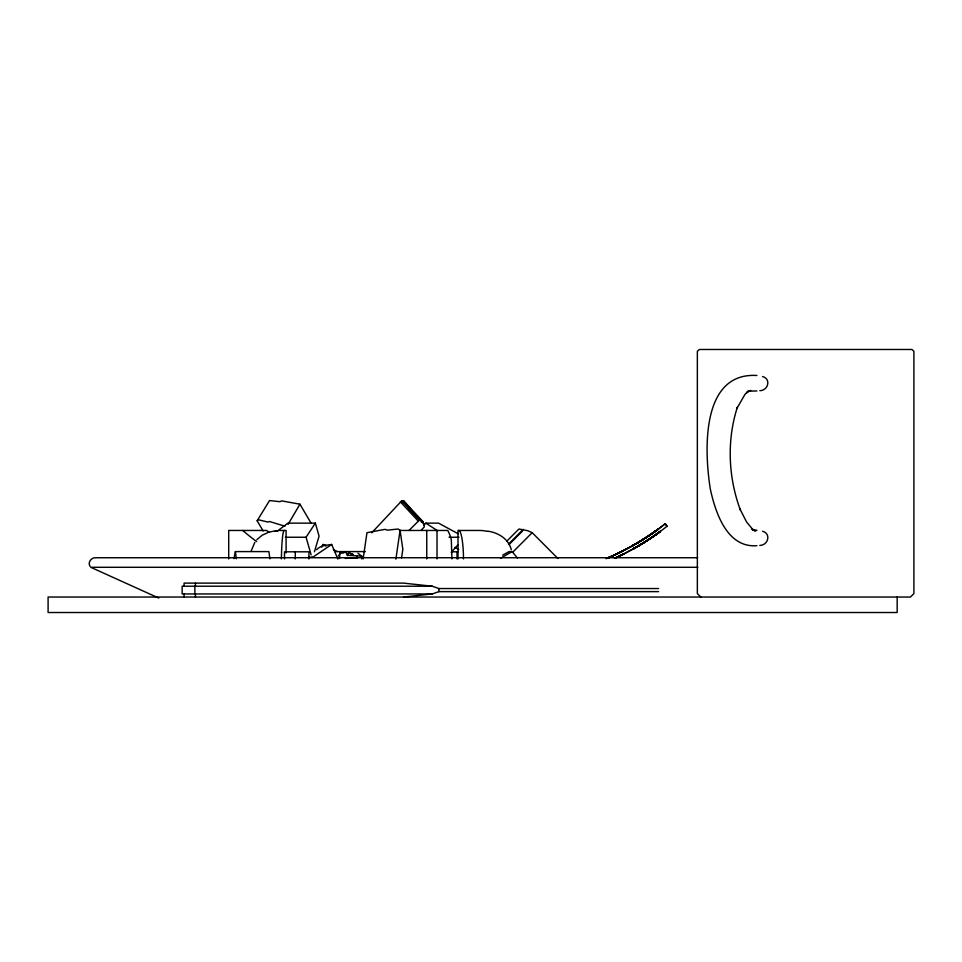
<?xml version="1.0" encoding="UTF-8"?>
<svg xmlns="http://www.w3.org/2000/svg" width="962" height="962" viewBox="0 0 962 962"><rect width="100%" height="100%" fill="white"/><g stroke="black" fill="none" stroke-linecap="round" stroke-linejoin="round"><path stroke-width="1.44" d="M339.598 558.477L339.79 552.982L343.542 553.006L345.586 551.527L347.595 555.651L348.533 552.765L353.331 554.629L348.533 552.765L347.366 555.302L361.772 556.168L361.676 558.922M357.046 555.543L356.95 558.297L347.258 558.044M421.356 530.062L424.338 526.851L422.811 521.524L403.679 500.877L402.549 501.695L402.645 500.817L401.888 500.998L403.896 503.15M363.131 558.922L366.967 532.671L385.113 529.353L387.421 530.158L398.064 529.016L400.072 530.339L402.837 549.266L401.575 557.9M395.875 559.138L400.072 530.339M233.91 558.657L235.401 551.599L268.939 551.599L269.877 558.826M401.888 500.998L419.889 520.406L421.031 520.646L421.428 522.053L422.811 521.524M251.178 551.046L254.822 542.315M314.418 551.803L319.083 536.135L315.344 523.136L287.878 523.136L277.369 531.072M410.533 508.898L403.679 500.877M321.765 547.125L323.076 544.456L325.601 545.418A34.836 9.476 -63.3 0 1 326.31 545.827M263.143 530.988L257.155 520.791L269.54 500.541L279.882 501.695L281.65 500.877L299.94 504.196L311.243 523.448M288.107 524.338L299.94 504.196M311.123 554.858L306.06 537.241L315.344 523.136M338.251 555.988L339.802 554.148M423.905 525.3L425.829 523.136L438.528 523.136L458.128 533.718M451.19 552.428L457.924 544.829M371.693 532.852L401.996 500.541M409.054 530.411L419.769 519.72M256.83 539.634L262.253 535.185L268.049 532.539M506.854 541.125L518.915 529.016L527.693 530.687L532.19 532.671L557.948 558.537M508.934 543.795L523.316 529.353M509.163 544.42L522.342 531.18M512.71 552.236L532.19 532.671M257.155 520.791L258.273 519.72L267.917 522.053L269.528 521.524L284.956 526.202M660.329 531.409A259.668 259.548 82.3 0 1 633.489 548.725A259.596 259.524 81.3 0 0 660.329 531.445A259.68 259.548 88.4 0 1 633.501 548.773A259.884 259.596 83.3 0 0 660.329 531.421A261.051 259.884 84.4 0 1 633.489 548.713A259.524 259.512 -83.1 0 0 660.329 531.433A259.548 259.524 -88.6 0 1 633.501 548.785L624.097 553.787A259.668 259.548 82.3 0 1 615.716 557.816A259.548 259.524 -88.6 0 0 624.11 553.811L633.501 548.749A260.594 259.776 86.6 0 0 660.329 531.469L667.135 526.178L665.247 523.725L658.489 528.944A257.491 256.674 86.6 0 1 631.986 546.091L613.227 555.639M665.247 523.785L658.489 528.98A256.457 256.421 -88.6 0 1 631.986 546.079L622.703 551.022A256.457 256.421 -88.6 0 1 607.214 558.285A256.626 256.505 82.3 0 0 622.703 550.985L631.974 546.019A256.589 256.457 88.4 0 0 658.489 528.956A257.936 256.782 84.4 0 1 631.974 546.019A256.505 256.433 81.3 0 0 658.489 528.956A256.577 256.445 82.3 0 1 631.974 546.031A256.421 256.409 -83.1 0 0 658.489 528.944A256.782 256.505 83.3 0 1 631.974 546.043M337.902 559.102L331.674 544.456L313.444 556.77L308.165 557.539M500.468 558.285L512.145 551.599L517.496 558.104M502.645 555.134L509.066 551.599L512.145 551.599M614.514 558.369L624.097 553.739A259.68 259.548 88.4 0 1 615.728 557.864A260.017 259.728 83.3 0 0 624.097 553.763L615.716 557.876A259.524 259.512 -83.1 0 0 624.097 553.775A259.632 259.56 81.3 0 1 615.716 557.864M606.132 558.718L613.227 555.555M750.685 390.392L746.512 392.785L748.063 391.269L744.937 394.432L736.76 408.67L737.313 407.383C726.671 440.476 728.258 477.573 740.403 510.076L739.85 508.778L746.536 521.909L753.27 530.11L751.719 528.607L754.821 530.723L752.597 529.533L755.795 530.82L753.114 530.05L754.677 530.363M403.523 597.041L432.239 593.951L438.925 591.63L658.597 591.63M759.824 390.692C768.133 390.668 771.428 378.872 762.541 376.527M759.824 545.418C768.133 545.394 771.428 533.597 762.541 531.252M269.168 532.118L276.046 530.687M331.674 544.456L325.084 545.418A34.836 22.102 56 0 0 316.594 549.699M748.015 391.161L756.914 390.957M403.282 502.272L403.944 502.212M756.914 375.481C700.492 372.102 704.388 451.803 710.317 488.997C715.343 512.361 727.007 548.148 756.914 545.682M753.426 530.218L756.914 530.218M285.413 537.241L306.06 537.241M449.026 537.241L458.97 537.241M334.728 551.599L365.38 551.599M451.767 551.815L457.912 551.815M697.594 557.732L95.984 557.732C91.522 557.142 87.362 562.373 90.031 566.365M345.346 558.405L347.366 558.333M697.859 567.291L90.753 567.291L158.766 598.075M658.597 588.54L438.925 588.54L432.239 586.219L182.143 586.219L182.143 593.951L432.239 593.951M432.239 586.219L403.523 583.116L184.079 583.116L184.079 586.219M487.746 531.156C498.232 532.587 508.657 538.888 511.303 549.747M339.79 552.982L340.584 553.234M323.076 544.456L325.649 545.755M333.381 549.639L337.241 551.587M454.858 547.354L458.73 549.53M425.829 523.136L436.712 530.182M256.674 541.558L254.569 540.007A85.943 29.257 29.9 0 1 242.761 530.459M357.96 553.222L361.772 556.168M268.879 532.226L266.654 530.459L228.715 530.459L228.715 558.922M700.805 597.041L697.354 593.59L697.354 351.31L699.314 349.483L911.94 349.483L913.9 351.31L913.9 593.59L910.449 597.041L48.1 597.041L48.1 612.517L897.173 612.517L897.173 597.041M413.636 512.313L422.787 522.174M402.645 500.817L421.031 520.646M422.09 521.789L424.098 523.953M407.888 507.467L419.889 520.406M400.42 501.875L417.965 520.791M665.247 523.725L666.967 526.346M235.401 551.599L236.339 558.826M463.443 558.922L463.443 555.098A30.387 4.834 90 0 0 458.621 530.459M458.008 558.922L458.008 530.459L479.449 530.459A34.295 33.862 90 0 1 487.277 531.385M457.022 551.815L457.022 558.922M451.936 558.922L451.334 540.007A85.943 46.176 14.9 0 0 447.775 530.459L400.06 530.459L400.06 534.956M438.925 588.54L438.925 591.63M437.025 530.459L437.025 558.922M426.755 530.459L426.755 558.922M308.946 558.922L308.946 551.815L284.499 551.815L284.499 558.922M295.274 551.815L295.274 558.922M286.087 552.934L286.087 530.459L282.263 530.459A30.387 30.279 -90 0 0 279.918 530.507M195.418 583.116L195.418 586.219M195.418 593.951L195.418 597.041M194.865 586.219L194.865 593.951M184.079 593.951L184.079 597.041M281.397 558.922A34.295 2.898 90 0 1 284.247 530.459M275.264 531.156A30.387 30.279 -90 0 1 278.752 530.603M607.214 558.273A256.638 256.517 88.4 0 0 622.703 551.034A256.782 256.505 83.3 0 1 607.214 558.237A256.505 256.433 81.3 0 0 622.703 551.022A256.421 256.409 -83.1 0 1 607.214 558.249"/></g></svg>
